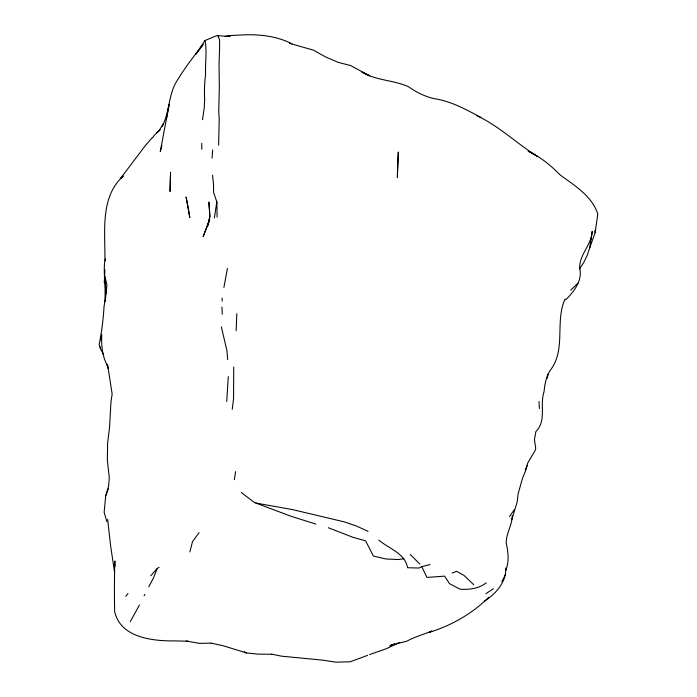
<?xml version="1.0" encoding="UTF-8"?>
<svg xmlns="http://www.w3.org/2000/svg" width="697" height="697" viewBox="0 0 697 697"><rect width="100%" height="100%" fill="white"/><g stroke="black" fill="none" stroke-linecap="round" stroke-linejoin="round"><path stroke-width="1.05" d="M216.933 201.764L217.081 217.115M484.249 601.284C495.55 594.123 506.475 582.204 505.726 567.968M226.725 401.446L228.294 376.607M233.73 367.066L233.565 398.736L232.232 409.331M103.592 354.503L100.473 348.735L99.192 344.666C101.553 332.103 103.374 319.453 104.01 306.654C106.955 291.015 102.825 275.228 104.916 259.432C105.256 231.448 99.959 197.129 123.081 176.219M170.416 176.332L170.042 191.536L170.556 172.229L170.486 174.276M104.271 282.625L104.907 269.983M101.762 334.421C101.196 345.468 102.276 357.448 108.262 367.066M100.534 339.988L100.725 336.973M212.036 158.175L212.672 149.933M166.47 118.838L169.171 104.306L160.275 151.58L161.939 145.595M236.126 330.779L236.814 313.685M105.221 301.714L106.911 284.96L104.959 276.317L105.988 293.507M505.734 570.651C509.185 561.869 508.366 552.39 506.249 543.381C505.883 533.641 512.19 525.425 512.251 515.658M202.496 119.701L204.265 107.8L204.639 99.471A346.749 206.251 25.7 0 1 205.563 74.44C205.057 63.113 207.201 51.787 204.996 40.522L216.828 35.643M222.186 298.089L222.099 301.174M591.108 239.507L592.232 231.317L589.714 247.905L587.153 255.511L583.52 262.908L579.381 269.051M107.852 365.585L106.624 363.878L108.218 368.382L108.026 367.467L112.147 394.032L110.954 402.108L109.577 427.008L107.591 443.283L107.355 460.09L109.263 477.532L108.671 485.792L105.691 495.924L104.149 512.33L106.824 521.574M589.714 247.905L595.125 232.659L597.808 214.005C591.814 195.892 574.99 185.881 560.449 175.165L559.796 174.651C550.665 165.215 540.271 156.956 528.422 151.197M227.44 268.354L223.903 287.382M234.331 479.684L235.595 471.625M208.969 221.498L209.841 216.497L209.579 210.407M214.362 217.943L216.811 201.808L213.596 192.398L213.5 183.938L212.507 175.2M547.084 378.497L548.321 373.592M189.863 551.893L192.485 541.656L199.072 532.621M511.764 519.735L517.183 501.901L518.141 493.755L522.541 478.203L525.66 470.71L527.768 462.904L535.252 450.349L535.723 448.424L534.451 439.607L535.88 431.6C546.875 420.483 539.539 405.053 544.017 391.862C544.845 383.751 546.248 375.369 551.388 368.765C565.825 348.221 554.96 321.291 565.014 299.074M208.673 222.5L203.149 236.614L209.701 219.128L207.462 226.525L209.841 216.497L208.847 201.999L209.475 209.431M565.729 299.736C574.241 291.494 582.858 280.107 579.643 267.596C579.616 256.322 588.172 247.81 591.195 237.32M105.691 495.924L108.558 488.344M159.09 567.253L157.261 568.473L153.323 578.222L148.722 586.874M525.25 470.005L527.281 465.343M144.113 595.717L144.81 594.349M139.487 604.918L130.295 621.663M501.823 581.655L505.691 574.38M152.582 137.814L154.29 135.262L160.249 129.694M204.996 40.522L195.822 54.192L203.167 44.53C194.236 55.629 185.524 66.912 178.118 79.101C168.021 93.363 170.138 111.703 161.957 126.767L163.316 123.874L158.75 131.036L156.686 132.883M509.542 516.477L514.482 509.524M125.808 596.371L127.987 593.548M578.074 283.121L570.677 290.205M152.355 137.492L144.828 146.248L120.398 178.632L123.142 176.193M150.726 575.757L157.261 568.473M488.649 597.303C472.139 613.9 451.177 625.575 428.934 632.484L431.704 631.099M389.649 645.971L394.397 643.845M486.288 582.823C478.656 588.66 469.247 589.854 459.924 589.165L449.478 583.633L444.677 576.131L426.912 577.438L421.781 566.652L418.967 568.029L407.623 567.733C404.835 553.069 388.882 548.678 378.776 540.079M485.861 593.722L493.31 588.782M431.826 631.09C423.532 634.392 414.793 636.858 406.778 641.214L390.503 645.23M399.721 642.407L386.399 648.68L369.497 654.614M452.187 573.065L456.64 571.305L463.949 575.373L473.725 584.696M367.615 655.319L350.234 661.802L335.806 662.15L322.511 660.129L281.623 656.191L271.647 654.126M225.105 36.523L228.224 35.669L242.8 34.902C259.563 34.144 276.735 36.113 291.886 43.745M421.781 566.652L430.136 564.553M404.025 558.715L398.423 559.552L385.868 558.968L373.392 556.04L365.62 540.837L353.161 537.387L328.313 527.734M210.799 643.131L199.264 643.366L186.134 641.005M188.216 641.24L175.417 640.909C153.157 641.17 120.581 637.973 114.683 611.661C114.291 594.785 114.352 577.883 114.857 561.007L114.988 566.321M217.638 35.652L230.184 36.532M271.473 654.239L257.855 654.134L246.372 652.897L222.901 645.683L210.982 643.087M241.389 492.544L253.673 501.997L255.886 503.051L292.932 509.69L344.126 521.844L356.394 526.008L368.086 531.341M289.429 43.336L313.423 50.132L325.778 57.041L338.193 62.355L350.661 65.588L369.689 75.851L364.13 73.124M315.854 524.083L290.945 516.242L255.886 503.051M244.542 652.165L246.372 652.897L244.473 651.956M476.8 115.667C499.035 125.991 516.669 143.451 537.23 156.294L528.187 151.179M361.394 71.765C375.779 80.713 393.378 79.841 408.529 86.75C416.083 92.152 424.307 96.186 433.316 98.504C450.471 100.838 465.823 109.368 480.852 117.436M410.219 554.498L419.89 564.056M217.725 35.686L219.564 39.703L219.633 47.387L219.024 64.307L219.328 87.16L218.736 111.886L219.206 118.734L218.631 145.185M114.508 571.932L110.562 545.429L107.643 519.239M221.315 326.788L226.987 350.905L227.675 359.547M100.255 346.914L100.473 348.735M594.924 230.489L595.125 232.659M539.025 401.437L539.365 408.564M221.942 307.116L222.282 314.251M201.773 143.355L201.79 149.245M105.352 258.848L105.352 260.8M397.525 169.266L397.386 177.386L398.309 151.981L397.525 169.266M188.399 208.769L186.082 197.042L189.793 217.621L188.399 208.769"/></g></svg>
